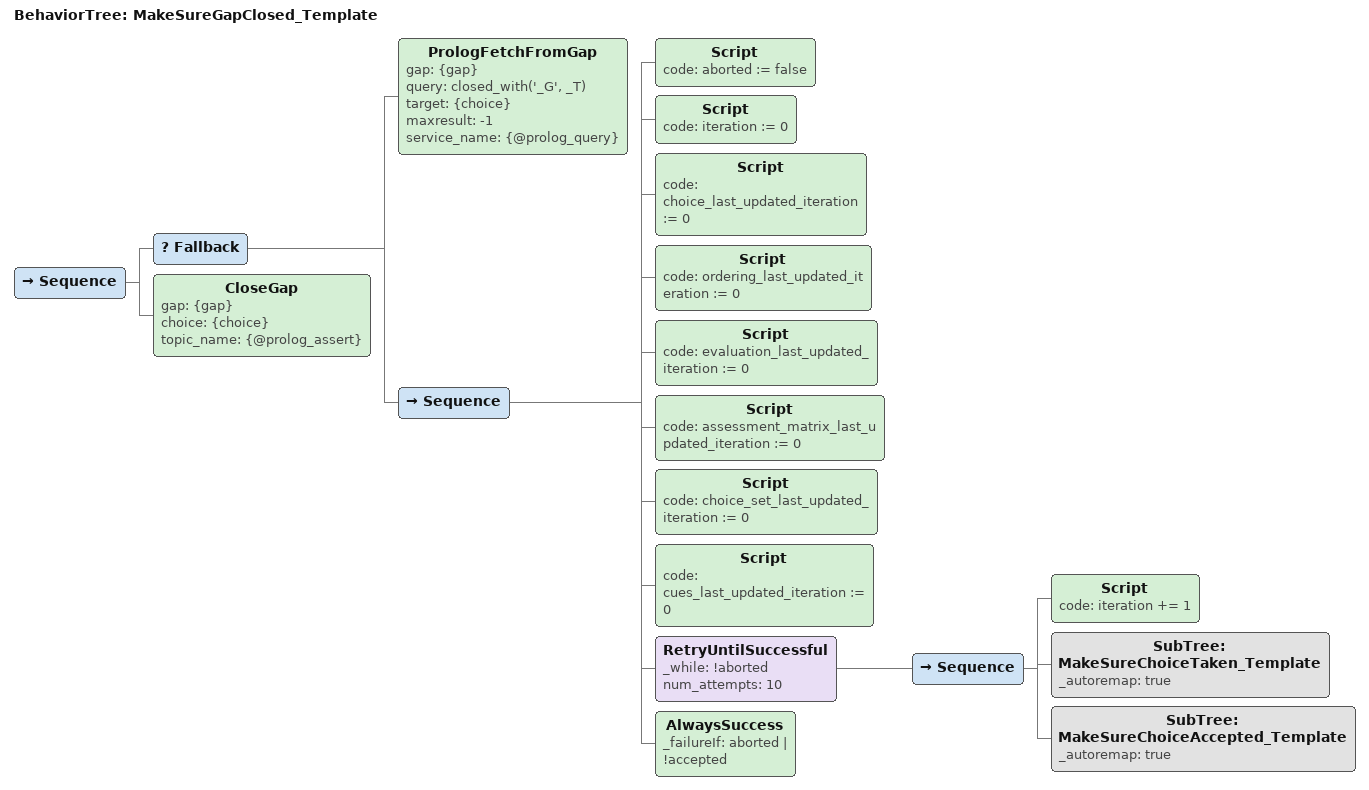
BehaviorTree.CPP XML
<?xml version="1.0" encoding="UTF-8"?>
<root BTCPP_format="4">
  <!-- Decide Structure -->
  <BehaviorTree ID="MakeSureGapClosed_Template">
    <Sequence>
      <Fallback>
        <!-- If this gap has already been closed, get the choice from it. -->
        <PrologFetchFromGap gap="{gap}"
                            query="closed_with('_G', _T)"
                            target="{choice}"
                            maxresult="-1"
                            service_name="{@prolog_query}" />
        <Sequence>
          <!-- TODO: implement aborted -->
          <Script code="aborted := false" />
          <Script code="iteration := 0" />

          <!-- TODO: Move these checks to the KB instead -->
          <Script code="choice_last_updated_iteration := 0" />
          <Script code="ordering_last_updated_iteration := 0" />
          <Script code="evaluation_last_updated_iteration := 0" />
          <Script code="assessment_matrix_last_updated_iteration := 0" />
          <Script code="choice_set_last_updated_iteration := 0" />
          <Script code="cues_last_updated_iteration := 0" />

          <!-- TODO: adjust make num_attempts a parameter -->
          <RetryUntilSuccessful _while="!aborted" num_attempts="10">
            <!-- Make sure done -->
            <Sequence>
              <Script code="iteration += 1" />
              <SubTree ID="MakeSureChoiceTaken_Template" _autoremap="true" />
              <SubTree ID="MakeSureChoiceAccepted_Template" _autoremap="true" />
            </Sequence>
          </RetryUntilSuccessful>
          <AlwaysSuccess _failureIf="aborted | !accepted"/>
        </Sequence>
      </Fallback>

      <!-- TODO: this creates duplicate entires in the database if the gap was already closed. -->
      <CloseGap gap="{gap}"
                choice="{choice}"
                topic_name="{@prolog_assert}" />
    </Sequence>
  </BehaviorTree>
</root>
